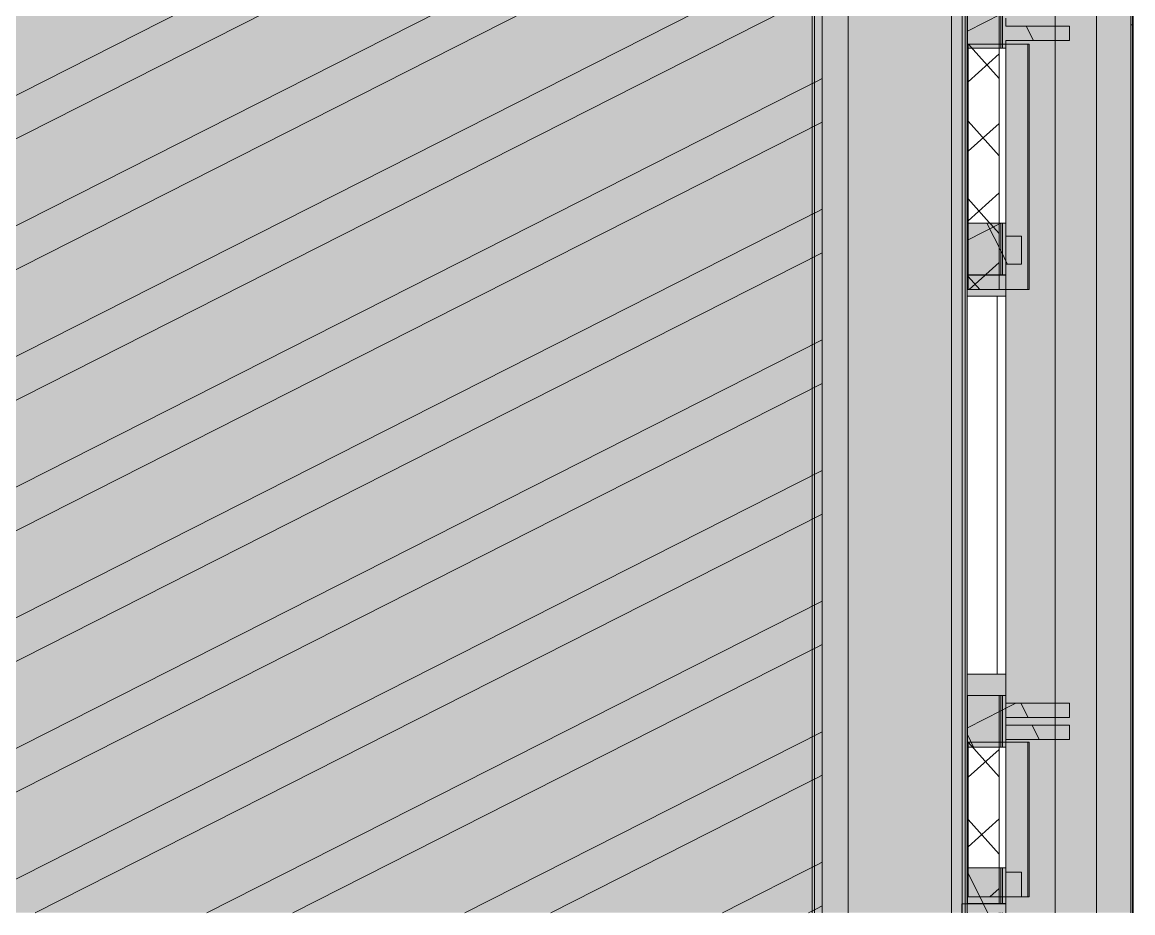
# Model space of a CAD drawing. Header units: metres. Extents: x 101 to 346, y 66 to 213.
# Drawn here: x 122.392 to 124.537, y 79.307 to 81.027 of the extents above; entities that cross this region are included whole.
import ezdxf

# ---------------------------------------------------------------- set-up
doc = ezdxf.new("R2010")
doc.units = ezdxf.units.M
doc.header["$MEASUREMENT"] = 0
for name, pattern in [('Strichlinie', [0.004, 0.003, -0.001]), ('Strichlinie_ eng', [0.0023, 0.0015, -0.0008]), ('Strichpunktlinie', [0.006703, 0.003528, -0.001764, 0, -0.001411]), ('Wipeout_Contour', [1, 0, -1])]:
    doc.linetypes.add(name, pattern=pattern)
for name, color, linetype in [('00  Raster', 7, 'Continuous'), ('10  Fassade', 7, 'Continuous'), ('10  Fassade_Deckschraffur', 7, 'Continuous'), ('10  Fassade_Schnittschraffur', 7, 'Continuous'), ('10  Wand Massiv_Deckschraffur', 7, 'Continuous'), ('10  Wand Massiv_Fenster', 7, 'Continuous'), ('20  Boden Aufbauten', 7, 'Continuous'), ('20  Boden Aufbauten_Deckschraffur', 7, 'Continuous'), ('50  NUF - Raumstempel', 7, 'Continuous'), ('Neubau_10  Treppen + Rampen', 7, 'Continuous')]:
    doc.layers.add(name, color=color, linetype=linetype)
pattern_1 = [(26.86749, (13.479, 22.35165), (-0.05423143, 0.10704649), []), (116.86749, (13.479, 22.35165), (0.10704649, 0.05423143), [])]
pattern_2 = [(41.86749, (13.479, 22.35165), (-0.06674101, 0.07446904), []), (131.86749, (13.479, 22.35165), (0.07446904, 0.06674101), [])]

msp = doc.modelspace()

# ---------------------------------------------------------------- wipeouts: each hides what was drawn before it
at = {"color": 254, "linetype": 'Wipeout_Contour', "lineweight": 0, "ltscale": 591.941375}
msp.add_wipeout([(124.208, 82.0269), (123.918, 82.0269), (123.918, 79.3072), (124.208, 79.3072)], dxfattribs=at).dxf.layer = '10  Fassade_Deckschraffur'
at = {"color": 254, "linetype": 'Wipeout_Contour', "lineweight": 0, "ltscale": 592.68376}
msp.add_wipeout([(124.2855, 82.0269), (124.2825, 82.0269), (124.2825, 79.3072), (124.2855, 79.3072)], dxfattribs=at).dxf.layer = '10  Fassade_Deckschraffur'
at = {"color": 254, "linetype": 'Wipeout_Contour', "lineweight": 0, "ltscale": 593.409513}
msp.add_wipeout([(124.5334, 82.0269), (124.4673, 82.0269), (124.4673, 79.3072), (124.5334, 79.3072)], dxfattribs=at).dxf.layer = '10  Fassade_Deckschraffur'

# ---------------------------------------------------------------- next in the draw order: hatches: boundary and pattern name
at = {"layer": '20  Boden Aufbauten_Deckschraffur', "linetype": 'Continuous', "lineweight": 18, "true_color": 0xfff4ea}
msp.add_hatch(color=7, dxfattribs=at).paths.add_polyline_path([(118.2304, 82.0269), (118.2304, 79.3072), (123.9374, 79.3072), (123.9374, 82.0269), (123.4424, 82.0269), (123.4424, 82.1269), (122.3924, 82.1269), (122.3924, 82.0269), (120.5904, 82.0269), (120.5904, 84.9269), (120.2754, 84.9269), (120.2754, 85.1788), (118.7954, 85.1788), (118.7954, 84.9269), (118.4804, 84.9269), (118.4804, 82.0269)])
at = {"layer": '20  Boden Aufbauten_Deckschraffur', "linetype": 'Continuous', "lineweight": 18}
h = msp.add_hatch(dxfattribs=at)
h.set_pattern_fill('Stahl_0008', color=8, style=0, pattern_type=2)
h.set_pattern_definition([(26.86749, (13.479, 22.35165), (-0.10168394, 0.20071217), []), (26.86749, (13.4451, 22.41855), (-0.10168394, 0.20071217), [])])
h.paths.add_polyline_path([(118.2304, 82.0269), (118.2304, 79.3072), (123.9374, 79.3072), (123.9374, 82.0269), (123.4424, 82.0269), (123.4424, 82.1269), (122.3924, 82.1269), (122.3924, 82.0269), (120.5904, 82.0269), (120.5904, 84.9269), (120.2754, 84.9269), (120.2754, 85.1788), (118.7954, 85.1788), (118.7954, 84.9269), (118.4804, 84.9269), (118.4804, 82.0269)])

# ---------------------------------------------------------------- next in the draw order: linework, layer by layer
at = {"layer": '00  Raster', "color": 7, "linetype": 'Strichpunktlinie', "lineweight": 13, "ltscale": 1000}
msp.add_line((123.9874, 79.3072), (123.9874, 102.9769), dxfattribs=at)
at = {"layer": '10  Fassade', "color": 7, "linetype": 'Strichpunktlinie', "lineweight": 13, "ltscale": 1000}
msp.add_line((124.1874, 82.0269), (124.1874, 79.3072), dxfattribs=at)
at = {"layer": '10  Fassade', "color": 7, "linetype": 'Continuous', "lineweight": 13, "ltscale": 1000, "flags": 128}
for points in [[(123.918, 82.0269), (123.918, 79.3072)], [(124.5334, 82.0269), (124.5334, 79.3072)]]:
    msp.add_lwpolyline(points, dxfattribs=at)
at = {"layer": '10  Wand Massiv_Fenster', "color": 7, "linetype": 'Continuous', "lineweight": 13, "ltscale": 1000}
msp.add_line((123.9224, 82.0119), (123.9224, 79.3072), dxfattribs=at)
at = {"layer": '20  Boden Aufbauten', "color": 7, "linetype": 'Continuous', "lineweight": 13, "ltscale": 1000, "flags": 128}
msp.add_lwpolyline([(123.9374, 79.3072), (123.9374, 82.0269), (123.4424, 82.0269), (123.4424, 82.1269), (122.3924, 82.1269), (122.3924, 82.0269), (120.5904, 82.0269), (120.5904, 84.9269), (120.2754, 84.9269), (120.2754, 85.1788), (118.7954, 85.1788), (118.7954, 84.9269), (118.4804, 84.9269), (118.4804, 82.0269), (118.2304, 82.0269), (118.2304, 79.3072)], dxfattribs=at)
at = {"layer": '50  NUF - Raumstempel', "color": 7, "linetype": 'Strichlinie', "lineweight": 13, "ltscale": 1000, "flags": 128}
msp.add_lwpolyline([(118.2304, 79.3072), (118.2304, 82.0269), (118.4954, 82.0269), (118.4954, 84.9119), (120.5754, 84.9119), (120.5754, 82.0119), (123.9224, 82.0119), (123.9224, 79.3072)], dxfattribs=at)

# ---------------------------------------------------------------- next in the draw order: wipeouts: each hides what was drawn before it
at = {"color": 254, "linetype": 'Wipeout_Contour', "lineweight": 0, "ltscale": 592.993274}
msp.add_wipeout([(124.4673, 82.0269), (124.2855, 82.0269), (124.2855, 79.3072), (124.4673, 79.3072)], dxfattribs=at).dxf.layer = '10  Fassade_Deckschraffur'

# ---------------------------------------------------------------- next in the draw order: hatches: boundary and pattern name
at = {"layer": '10  Fassade', "linetype": 'Continuous', "lineweight": 0, "true_color": 0xffffff}
for points in [[(124.3374, 80.9844), (124.3344, 80.9844), (124.3344, 80.5109), (124.3374, 80.5109)], [(124.3374, 79.6369), (124.3344, 79.6369), (124.3344, 79.3379), (124.3374, 79.3379)]]:
    msp.add_hatch(color=7, dxfattribs=at).paths.add_polyline_path(points)
at = {"layer": '10  Fassade_Schnittschraffur', "linetype": 'Continuous', "lineweight": 0, "true_color": 0xffffff}
for points in [[(124.2924, 80.9919), (124.4149, 80.9919), (124.4149, 81.0194), (124.2924, 81.0194)], [(124.3224, 80.5599), (124.3224, 80.6139), (124.2924, 80.6139), (124.2924, 80.5599)], [(124.4149, 79.7119), (124.2924, 79.7119), (124.2924, 79.6844), (124.4149, 79.6844)], [(124.4149, 79.6419), (124.4149, 79.6694), (124.2924, 79.6694), (124.2924, 79.6419)]]:
    msp.add_hatch(color=7, dxfattribs=at).paths.add_polyline_path(points)
at = {"layer": '10  Fassade_Schnittschraffur', "linetype": 'Continuous', "lineweight": 13, "true_color": 0x000100}
h = msp.add_hatch(dxfattribs=at)
h.set_pattern_fill('Dämmung__hart_1_0008', color=98, style=0, pattern_type=2)
h.set_pattern_definition(pattern_1)
h.paths.add_polyline_path([(124.2924, 80.9919), (124.4149, 80.9919), (124.4149, 81.0194), (124.2924, 81.0194)])
h = msp.add_hatch(dxfattribs=at)
h.set_pattern_fill('Dämmung__hart_1_0008', color=98, style=0, pattern_type=2)
h.set_pattern_definition(pattern_1)
h.paths.add_polyline_path([(124.3224, 80.5599), (124.3224, 80.6139), (124.2924, 80.6139), (124.2924, 80.5599)])
h = msp.add_hatch(dxfattribs=at)
h.set_pattern_fill('Dämmung__hart_1_0008', color=98, style=0, pattern_type=2)
h.set_pattern_definition(pattern_1)
h.paths.add_polyline_path([(124.4149, 79.7119), (124.2924, 79.7119), (124.2924, 79.6844), (124.4149, 79.6844)])
h = msp.add_hatch(dxfattribs=at)
h.set_pattern_fill('Dämmung__hart_1_0008', color=98, style=0, pattern_type=2)
h.set_pattern_definition(pattern_1)
h.paths.add_polyline_path([(124.4149, 79.6419), (124.4149, 79.6694), (124.2924, 79.6694), (124.2924, 79.6419)])

# ---------------------------------------------------------------- next in the draw order: linework, layer by layer
at = {"layer": '10  Fassade', "color": 7, "linetype": 'Continuous', "lineweight": 13, "ltscale": 1000}
for p, q in [((124.4149, 81.0194), (124.2924, 81.0194)), ((124.4149, 81.0194), (124.4149, 80.9919)), ((124.4149, 80.9919), (124.2924, 80.9919)), ((124.3224, 80.6139), (124.2924, 80.6139)), ((124.3224, 80.6139), (124.3224, 80.5599)), ((124.3224, 80.5599), (124.2924, 80.5599)), ((124.4149, 79.7119), (124.2924, 79.7119)), ((124.4149, 79.7119), (124.4149, 79.6844)), ((124.2924, 79.6844), (124.2924, 79.6694)), ((124.4149, 79.6844), (124.2924, 79.6844)), ((124.4149, 79.6694), (124.2924, 79.6694)), ((124.4149, 79.6694), (124.4149, 79.6419)), ((124.4149, 79.6419), (124.2924, 79.6419)), ((124.3224, 79.3859), (124.3224, 79.3379)), ((124.3224, 79.3379), (124.2924, 79.3379))]:
    msp.add_line(p, q, dxfattribs=at)
at = {"layer": '10  Fassade', "color": 7, "linetype": 'Strichlinie_ eng', "lineweight": 13, "ltscale": 1000, "flags": 128}
for points in [[(124.2924, 79.3072), (124.2924, 79.3594), (124.2924, 79.6769), (124.2924, 80.5889), (124.2924, 81.0269), (124.2924, 82.0769)], [(124.2924, 81.0194), (124.4149, 81.0194)], [(124.4149, 81.0194), (124.4149, 80.9919)], [(124.4149, 80.9919), (124.2924, 80.9919)], [(124.2924, 80.6139), (124.3224, 80.6139)], [(124.3224, 80.6139), (124.3224, 80.5599)], [(124.3224, 80.5599), (124.2924, 80.5599)], [(124.2924, 79.7119), (124.4149, 79.7119)], [(124.4149, 79.7119), (124.4149, 79.6844)], [(124.4149, 79.6844), (124.2924, 79.6844)], [(124.2924, 79.6694), (124.4149, 79.6694)], [(124.4149, 79.6694), (124.4149, 79.6419)], [(124.4149, 79.6419), (124.2924, 79.6419)], [(124.2924, 79.3859), (124.3224, 79.3859)], [(124.3224, 79.3859), (124.3224, 79.3379)], [(124.3224, 79.3379), (124.2924, 79.3379)]]:
    msp.add_lwpolyline(points, dxfattribs=at)
at = {"layer": '10  Fassade', "color": 7, "linetype": 'Continuous', "lineweight": 13, "ltscale": 1000, "flags": 128}
for points in [[(124.4673, 82.0269), (124.4673, 79.3072)], [(124.2924, 81.0344), (124.2924, 81.0269), (124.2924, 81.0194)]]:
    msp.add_lwpolyline(points, dxfattribs=at)
for points in [[(124.3374, 80.9844), (124.3374, 80.5109), (124.3344, 80.5109), (124.3344, 80.9844)], [(124.3374, 79.6369), (124.3374, 79.3379), (124.3344, 79.3379), (124.3344, 79.6369)]]:
    msp.add_lwpolyline(points, close=True, dxfattribs=at)
at = {"layer": '10  Wand Massiv_Fenster', "color": 7, "linetype": 'Continuous', "lineweight": 13, "ltscale": 1000}
msp.add_line((124.3874, 82.0269), (124.3874, 79.3072), dxfattribs=at)

# ---------------------------------------------------------------- next in the draw order: wipeouts: each hides what was drawn before it
at = {"color": 254, "linetype": 'Wipeout_Contour', "lineweight": 0, "ltscale": 592.565561}
msp.add_wipeout([(124.2794, 82.0269), (124.2184, 82.0269), (124.2184, 79.3072), (124.2794, 79.3072)], dxfattribs=at).dxf.layer = '10  Fassade_Deckschraffur'
at = {"color": 254, "linetype": 'Wipeout_Contour', "lineweight": 0, "ltscale": 592.429468}
msp.add_wipeout([(124.5374, 81.0219), (124.5334, 81.0219), (124.5334, 79.3072), (124.5374, 79.3072)], dxfattribs=at).dxf.layer = '10  Fassade_Deckschraffur'

# ---------------------------------------------------------------- next in the draw order: linework, layer by layer
at = {"layer": '10  Fassade', "color": 7, "linetype": 'Continuous', "lineweight": 13, "ltscale": 1000, "flags": 128}
for points in [[(124.2794, 82.0269), (124.2794, 79.3072)], [(124.2825, 82.0269), (124.2825, 79.3072)], [(124.2855, 82.0269), (124.2855, 79.3072)]]:
    msp.add_lwpolyline(points, dxfattribs=at)
at = {"layer": '10  Fassade', "color": 7, "linetype": 'Continuous', "lineweight": 18, "ltscale": 1000, "flags": 128}
for points in [[(124.5334, 79.3072), (124.5334, 81.0219)], [(124.5374, 81.0219), (124.5334, 81.0219)], [(124.5374, 79.3072), (124.5374, 81.0219)]]:
    msp.add_lwpolyline(points, dxfattribs=at)

# ---------------------------------------------------------------- next in the draw order: wipeouts: each hides what was drawn before it
at = {"color": 254, "linetype": 'Wipeout_Contour', "lineweight": 0, "ltscale": 592.455022}
msp.add_wipeout([(124.2134, 82.0269), (124.2134, 79.3072), (124.2184, 79.3072), (124.2184, 82.0269)], dxfattribs=at).dxf.layer = '10  Fassade_Deckschraffur'

# ---------------------------------------------------------------- next in the draw order: wipeouts: each hides what was drawn before it
at = {"color": 254, "linetype": 'Wipeout_Contour', "lineweight": 0, "ltscale": 592.437574}
msp.add_wipeout([(124.2134, 82.0269), (124.208, 82.0269), (124.208, 79.3072), (124.2134, 79.3072)], dxfattribs=at).dxf.layer = '10  Fassade_Deckschraffur'

# ---------------------------------------------------------------- next in the draw order: hatches: boundary and pattern name
at = {"layer": '10  Wand Massiv_Deckschraffur', "linetype": 'Continuous', "lineweight": 0, "true_color": 0xffffff}
msp.add_hatch(color=7, dxfattribs=at).paths.add_polyline_path([(124.1874, 82.0119), (123.9224, 82.0119), (123.9224, 79.3072), (124.3874, 79.3072), (124.3874, 82.0269), (124.2624, 82.0269), (124.1874, 82.0269)])
at = {"layer": 'Neubau_10  Treppen + Rampen', "linetype": 'Continuous', "lineweight": 0, "true_color": 0x8f8f8f}
msp.add_hatch(color=252, dxfattribs=at).paths.add_polyline_path([(117.82, 84.9269), (117.82, 79.3072), (124.5373, 79.3072), (124.5373, 84.9269)])

# ---------------------------------------------------------------- next in the draw order: linework, layer by layer
at = {"layer": '10  Fassade', "color": 7, "linetype": 'Strichlinie_ eng', "lineweight": 13, "ltscale": 1000, "flags": 128}
msp.add_lwpolyline([(124.2174, 79.3072), (124.2174, 79.3594), (124.2174, 79.6769), (124.2174, 80.5889), (124.2174, 81.0269), (124.2174, 82.0769)], dxfattribs=at)
at = {"layer": '10  Fassade', "color": 7, "linetype": 'Continuous', "lineweight": 13, "ltscale": 1000, "flags": 128}
for points in [[(124.208, 82.0269), (124.208, 79.3072)], [(124.2134, 82.0269), (124.2134, 79.3072)], [(124.2184, 82.0269), (124.2184, 79.3072)]]:
    msp.add_lwpolyline(points, dxfattribs=at)
at = {"layer": 'Neubau_10  Treppen + Rampen', "color": 8, "linetype": 'Continuous', "lineweight": 35, "ltscale": 1000, "flags": 128}
msp.add_lwpolyline([(124.5373, 79.3072), (124.5373, 84.9269), (117.82, 84.9269), (117.82, 79.3072)], dxfattribs=at)

# ---------------------------------------------------------------- next in the draw order: wipeouts: each hides what was drawn before it
at = {"color": 254, "linetype": 'Wipeout_Contour', "lineweight": 0, "ltscale": 592.88262}
msp.add_wipeout([(124.2924, 80.9769), (124.2174, 80.9769), (124.2174, 80.6389), (124.2924, 80.6389)], dxfattribs=at).dxf.layer = '10  Fassade_Deckschraffur'
at = {"color": 254, "linetype": 'Wipeout_Contour', "lineweight": 0, "ltscale": 591.41481}
msp.add_wipeout([(124.2174, 80.5389), (124.2174, 79.7269), (124.2924, 79.7269), (124.2924, 80.5389)], dxfattribs=at).dxf.layer = '10  Fassade_Deckschraffur'
at = {"color": 254, "linetype": 'Wipeout_Contour', "lineweight": 0, "ltscale": 590.06936}
msp.add_wipeout([(124.2924, 79.6269), (124.2174, 79.6269), (124.2174, 79.3939), (124.2924, 79.3939)], dxfattribs=at).dxf.layer = '10  Fassade_Deckschraffur'
at = {"color": 254, "linetype": 'Wipeout_Contour', "lineweight": 0, "ltscale": 589.651308}
msp.add_wipeout([(124.2924, 79.3249), (124.2174, 79.3249), (124.2174, 79.3072), (124.2924, 79.3072)], dxfattribs=at).dxf.layer = '10  Fassade_Deckschraffur'

# ---------------------------------------------------------------- next in the draw order: hatches: boundary and pattern name
at = {"layer": '10  Fassade', "linetype": 'Continuous', "lineweight": 0, "true_color": 0xffffff}
for points in [[(124.2194, 80.9844), (124.2174, 80.9844), (124.2174, 80.5109), (124.2194, 80.5109)], [(124.2194, 79.6369), (124.2174, 79.6369), (124.2174, 79.3379), (124.2194, 79.3379)]]:
    msp.add_hatch(color=7, dxfattribs=at).paths.add_polyline_path(points)
at = {"layer": '10  Fassade', "linetype": 'Continuous', "lineweight": 13, "true_color": 0x000100}
h = msp.add_hatch(dxfattribs=at)
h.set_pattern_fill('Dämmung__hart_2_0008', color=98, style=0, pattern_type=2)
h.set_pattern_definition(pattern_2)
h.paths.add_polyline_path([(124.2794, 80.9844), (124.2194, 80.9844), (124.2194, 80.5109), (124.2794, 80.5109)])
h = msp.add_hatch(dxfattribs=at)
h.set_pattern_fill('Dämmung__hart_2_0008', color=98, style=0, pattern_type=2)
h.set_pattern_definition(pattern_2)
h.paths.add_polyline_path([(124.2794, 79.6369), (124.2194, 79.6369), (124.2194, 79.3379), (124.2794, 79.3379)])
at = {"layer": '10  Fassade_Schnittschraffur', "linetype": 'Continuous', "lineweight": 0, "true_color": 0xffffff}
for points in [[(124.2924, 81.0194), (124.2924, 81.0269), (124.2924, 81.0344), (124.2924, 81.0619), (124.2924, 81.0719), (124.2174, 81.0719), (124.2174, 80.9769), (124.2924, 80.9769)], [(124.2924, 80.5389), (124.2924, 80.5599), (124.2924, 80.6139), (124.2924, 80.6389), (124.2174, 80.6389), (124.2174, 80.5389)], [(124.2924, 80.5389), (124.2174, 80.5389), (124.2924, 80.5387)], [(124.2174, 79.7271), (124.2924, 79.7269)], [(124.2924, 79.6269), (124.2924, 79.6419), (124.2924, 79.6694), (124.2924, 79.6844), (124.2924, 79.7119), (124.2924, 79.7269), (124.2174, 79.7269), (124.2174, 79.6269)], [(124.2924, 79.3249), (124.2924, 79.3379), (124.2924, 79.3859), (124.2924, 79.3939), (124.2174, 79.3939), (124.2174, 79.3249)], [(124.2924, 79.3379), (124.3224, 79.3379), (124.3224, 79.3859), (124.2924, 79.3859)], [(124.2924, 79.3247), (124.2074, 79.3247), (124.2074, 79.3072), (124.2924, 79.3072)], [(124.2924, 79.3249), (124.2174, 79.3249), (124.2924, 79.3247)]]:
    msp.add_hatch(color=7, dxfattribs=at).paths.add_polyline_path(points)
at = {"layer": '10  Fassade_Schnittschraffur', "linetype": 'Continuous', "lineweight": 13, "true_color": 0x000100}
h = msp.add_hatch(dxfattribs=at)
h.set_pattern_fill('Dämmung__hart_1_0008', color=98, style=0, pattern_type=2)
h.set_pattern_definition(pattern_1)
h.paths.add_polyline_path([(124.2924, 81.0194), (124.2924, 81.0269), (124.2924, 81.0344), (124.2924, 81.0619), (124.2924, 81.0719), (124.2174, 81.0719), (124.2174, 80.9769), (124.2924, 80.9769)])
h = msp.add_hatch(dxfattribs=at)
h.set_pattern_fill('Dämmung__hart_1_0008', color=98, style=0, pattern_type=2)
h.set_pattern_definition(pattern_1)
h.paths.add_polyline_path([(124.2924, 80.5389), (124.2924, 80.5599), (124.2924, 80.6139), (124.2924, 80.6389), (124.2174, 80.6389), (124.2174, 80.5389)])
h = msp.add_hatch(dxfattribs=at)
h.set_pattern_fill('Dämmung__hart_1_0008', color=98, style=0, pattern_type=2)
h.set_pattern_definition(pattern_1)
h.paths.add_polyline_path([(124.2924, 79.6269), (124.2924, 79.6419), (124.2924, 79.6694), (124.2924, 79.6844), (124.2924, 79.7119), (124.2924, 79.7269), (124.2174, 79.7269), (124.2174, 79.6269)])
h = msp.add_hatch(dxfattribs=at)
h.set_pattern_fill('Dämmung__hart_1_0008', color=98, style=0, pattern_type=2)
h.set_pattern_definition(pattern_1)
h.paths.add_polyline_path([(124.2924, 79.3249), (124.2924, 79.3379), (124.2924, 79.3859), (124.2924, 79.3939), (124.2174, 79.3939), (124.2174, 79.3249)])
h = msp.add_hatch(dxfattribs=at)
h.set_pattern_fill('Dämmung__hart_1_0008', color=98, style=0, pattern_type=2)
h.set_pattern_definition(pattern_1)
h.paths.add_polyline_path([(124.2924, 79.3379), (124.3224, 79.3379), (124.3224, 79.3859), (124.2924, 79.3859)])
h = msp.add_hatch(dxfattribs=at)
h.set_pattern_fill('Dämmung__hart_1_0008', color=98, style=0, pattern_type=2)
h.set_pattern_definition(pattern_1)
h.paths.add_polyline_path([(124.2924, 79.3247), (124.2074, 79.3247), (124.2074, 79.3072), (124.2924, 79.3072)])
h = msp.add_hatch(dxfattribs=at)
h.set_pattern_fill('Dämmung__hart_1_0008', color=98, style=0, pattern_type=2)
h.set_pattern_definition(pattern_1)
h.paths.add_polyline_path([(124.2924, 79.3249), (124.2174, 79.3249), (124.2924, 79.3247)])

# ---------------------------------------------------------------- next in the draw order: linework, layer by layer
at = {"layer": '10  Fassade', "color": 7, "linetype": 'Continuous', "lineweight": 13, "ltscale": 1000}
for p, q in [((124.2174, 81.0719), (124.2174, 80.9769)), ((124.2924, 80.9769), (124.2174, 80.9769)), ((124.2924, 80.9919), (124.2924, 80.9769)), ((124.2174, 80.6389), (124.2174, 80.5389)), ((124.2924, 80.6389), (124.2174, 80.6389)), ((124.2924, 80.6389), (124.2924, 80.6139)), ((124.2924, 80.5599), (124.2924, 80.5389)), ((124.2924, 80.5389), (124.2174, 80.5389)), ((124.2924, 79.7269), (124.2174, 79.7269)), ((124.2174, 79.7269), (124.2174, 79.6269)), ((124.2924, 79.7269), (124.2924, 79.7119)), ((124.2924, 79.6269), (124.2174, 79.6269)), ((124.2924, 79.6419), (124.2924, 79.6269)), ((124.2174, 79.3939), (124.2174, 79.3249)), ((124.2924, 79.3939), (124.2174, 79.3939)), ((124.2924, 79.3939), (124.2924, 79.3859)), ((124.3224, 79.3859), (124.2924, 79.3859)), ((124.2924, 79.3249), (124.2174, 79.3249)), ((124.2924, 79.3379), (124.2924, 79.3249))]:
    msp.add_line(p, q, dxfattribs=at)
at = {"layer": '10  Fassade', "color": 7, "linetype": 'Continuous', "lineweight": 13, "ltscale": 1000, "flags": 128}
for points in [[(124.2194, 80.9844), (124.2194, 80.5109), (124.2174, 80.5109), (124.2174, 80.9844)], [(124.2794, 80.9844), (124.2794, 80.5109), (124.2194, 80.5109), (124.2194, 80.9844)], [(124.3344, 80.9844), (124.3344, 80.5109), (124.2794, 80.5109), (124.2794, 80.9844)], [(124.2174, 80.5389), (124.2924, 80.5387)], [(124.2924, 79.7269), (124.2174, 79.7271)], [(124.2194, 79.6369), (124.2194, 79.3379), (124.2174, 79.3379), (124.2174, 79.6369)], [(124.2794, 79.6369), (124.2794, 79.3379), (124.2194, 79.3379), (124.2194, 79.6369)], [(124.3344, 79.6369), (124.3344, 79.3379), (124.2794, 79.3379), (124.2794, 79.6369)], [(124.2174, 79.3249), (124.2924, 79.3247)]]:
    msp.add_lwpolyline(points, close=True, dxfattribs=at)
for points in [[(124.2174, 80.6389), (124.2174, 80.9769)], [(124.2924, 80.6389), (124.2924, 80.9769)], [(124.2174, 79.7269), (124.2174, 80.5389)], [(124.2924, 79.7269), (124.2924, 80.5389)], [(124.2174, 79.3939), (124.2174, 79.6269)], [(124.2924, 79.3939), (124.2924, 79.6269)], [(124.2924, 79.3072), (124.2924, 79.3247), (124.2074, 79.3247), (124.2074, 79.3072)], [(124.2174, 79.3072), (124.2174, 79.3249)], [(124.2924, 79.3072), (124.2924, 79.3249)]]:
    msp.add_lwpolyline(points, dxfattribs=at)

# ---------------------------------------------------------------- next in the draw order: wipeouts: each hides what was drawn before it
at = {"color": 254, "linetype": 'Wipeout_Contour', "lineweight": 0, "ltscale": 591.41476}
msp.add_wipeout([(124.2924, 80.4977), (124.2174, 80.4977), (124.2174, 79.7681), (124.2924, 79.7681)], dxfattribs=at).dxf.layer = '10  Fassade_Deckschraffur'

# ---------------------------------------------------------------- next in the draw order: hatches: boundary and pattern name
at = {"layer": '10  Fassade_Schnittschraffur', "linetype": 'Continuous', "lineweight": 0, "true_color": 0xffffff}
for points in [[(124.2174, 80.5387), (124.2174, 80.4977), (124.2924, 80.4977), (124.2924, 80.5387)], [(124.2924, 79.7271), (124.2924, 79.7681), (124.2174, 79.7681), (124.2174, 79.7271)]]:
    msp.add_hatch(color=7, dxfattribs=at).paths.add_polyline_path(points)

# ---------------------------------------------------------------- next in the draw order: linework, layer by layer
at = {"layer": '10  Fassade', "color": 7, "linetype": 'Continuous', "lineweight": 13, "ltscale": 1000}
for p, q in [((124.2174, 80.4977), (124.2174, 79.7681)), ((124.2754, 80.4977), (124.2754, 79.7681)), ((124.2924, 79.7681), (124.2924, 80.4977))]:
    msp.add_line(p, q, dxfattribs=at)
at = {"layer": '10  Fassade', "color": 7, "linetype": 'Continuous', "lineweight": 13, "ltscale": 1000, "flags": 128}
for points in [[(124.2174, 80.5387), (124.2174, 80.4977), (124.2924, 80.4977), (124.2924, 80.5387)], [(124.2924, 79.7271), (124.2924, 79.7681), (124.2174, 79.7681), (124.2174, 79.7271)]]:
    msp.add_lwpolyline(points, close=True, dxfattribs=at)

doc.saveas('drawing.dxf')
